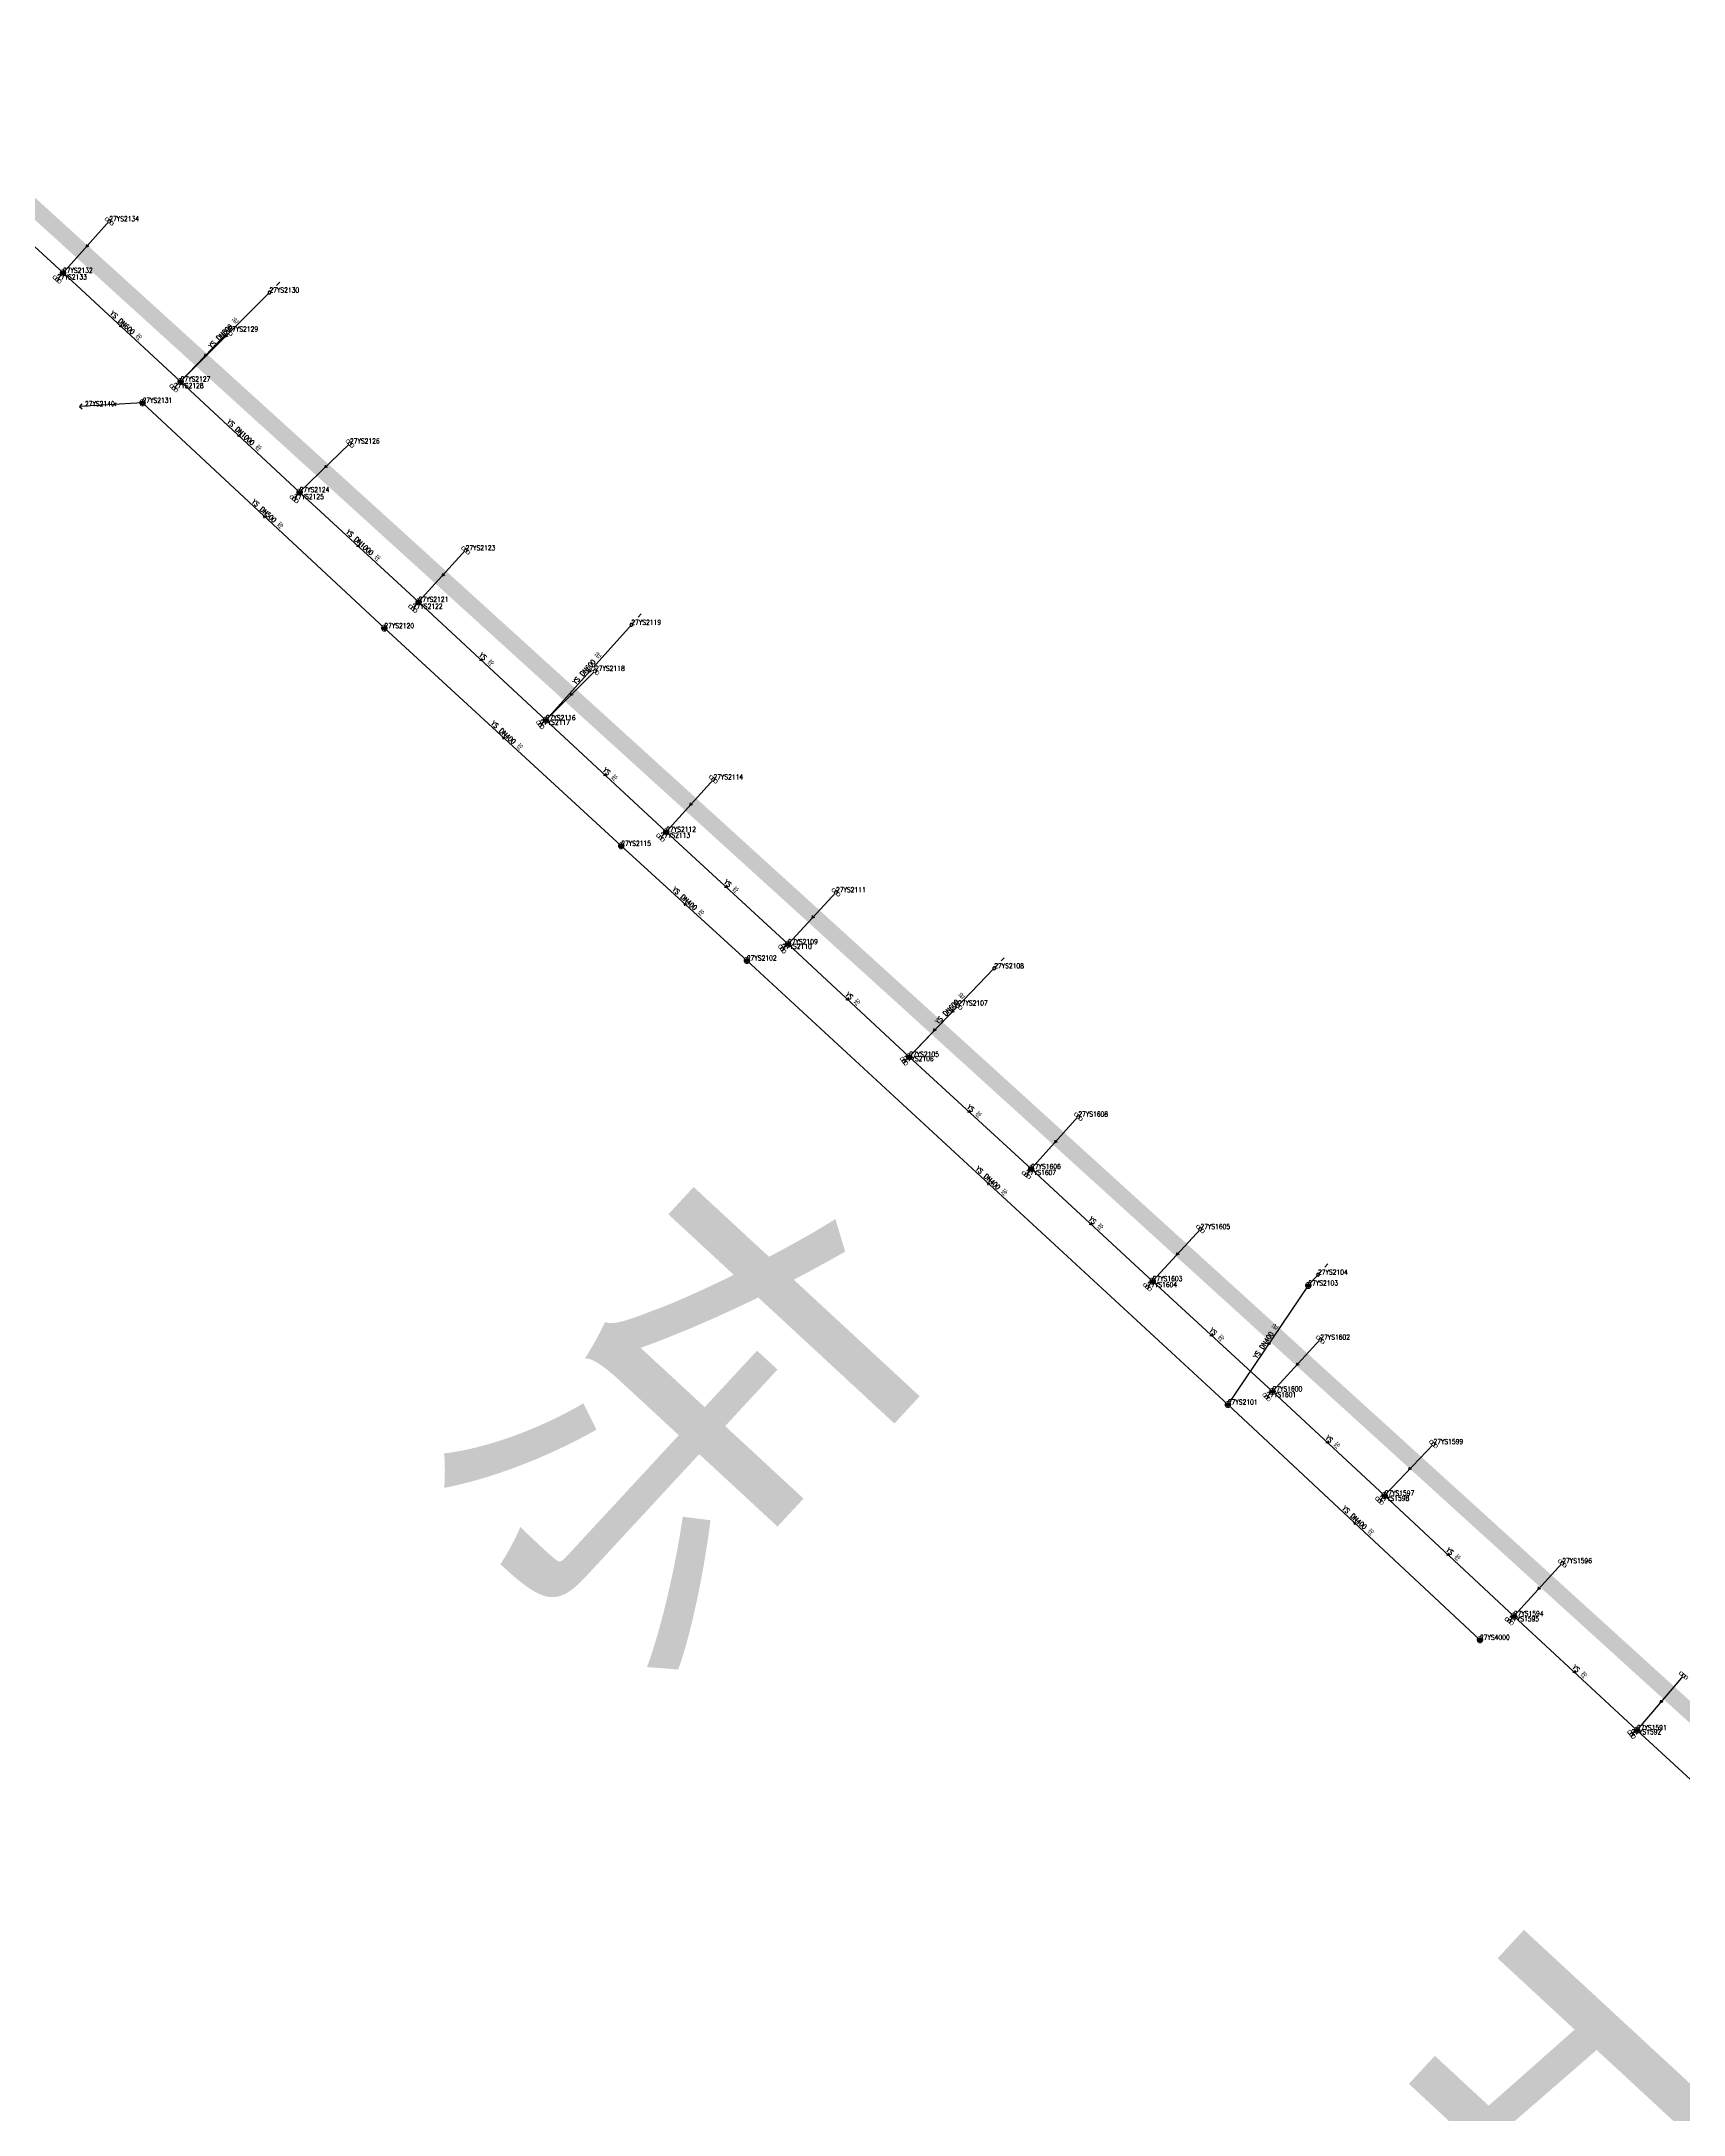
# Model space of a CAD drawing. Extents: x 78813 to 99477, y 2421021 to 2448125.
# Drawn here: x 84817.1 to 85116.4, y 2432407.9 to 2432785.8 of the extents above; entities that cross this region are included whole.
import ezdxf
from ezdxf.enums import TextEntityAlignment as Align

# ---------------------------------------------------------------- set-up
doc = ezdxf.new("R2010")
doc.units = 0
doc.set_wipeout_variables(frame=1)
doc.layers.get('0').update_dxf_attribs({"linetype": 'CONTINUOUS'})
doc.layers.add('DX_YS', color=42, linetype='CONTINUOUS')
doc.layers.add('道路', color=5, linetype='CONTINUOUS')
doc.layers.add('YSANNEXE', color=7, linetype='CONTINUOUS', true_color=0xcc9900)
doc.layers.add('YSLINE', color=7, linetype='CONTINUOUS', true_color=0xcc9900)
doc.layers.add('道路名称', color=7, linetype='CONTINUOUS', lineweight=0)
doc.styles.add('CcNameZT', font='txt.SHX', dxfattribs={"width": 0.8, "bigfont": 'HZTXT.SHX'})
doc.styles.get("Standard").update_dxf_attribs({"font": 'txt.shx', "bigfont": 'hztxt.shx'})
doc.styles.add('宋体0.7', font='', dxfattribs={"width": 0.7})
doc.styles.get('宋体0.7').set_extended_font_data('SimSun')

# ---------------------------------------------------------------- blocks, each defined once
blk = doc.blocks.new('PS雨水井')
blk.add_lwpolyline([(1, 0), (1, 0.07), (0.99, 0.14), (0.98, 0.21), (0.96, 0.28), (0.94, 0.34), (0.91, 0.41), (0.88, 0.47), (0.85, 0.53), (0.81, 0.59), (0.77, 0.64), (0.72, 0.69), (0.67, 0.74), (0.62, 0.79), (0.56, 0.83), (0.5, 0.87), (0.44, 0.9), (0.37, 0.93), (0.31, 0.95), (0.24, 0.97), (0.17, 0.98), (0.1, 0.99), (0.03, 1), (-0.03, 1), (-0.1, 0.99), (-0.17, 0.98), (-0.24, 0.97), (-0.31, 0.95), (-0.37, 0.93), (-0.44, 0.9), (-0.5, 0.87), (-0.56, 0.83), (-0.62, 0.79), (-0.67, 0.74), (-0.72, 0.69), (-0.77, 0.64), (-0.81, 0.59), (-0.85, 0.53), (-0.88, 0.47), (-0.91, 0.41), (-0.94, 0.34), (-0.96, 0.28), (-0.98, 0.21), (-0.99, 0.14), (-1, 0.07), (-1, 0), (-1, -0.07), (-0.99, -0.14), (-0.98, -0.21), (-0.96, -0.28), (-0.94, -0.34), (-0.91, -0.41), (-0.88, -0.47), (-0.85, -0.53), (-0.81, -0.59), (-0.77, -0.64), (-0.72, -0.69), (-0.67, -0.74), (-0.62, -0.79), (-0.56, -0.83), (-0.5, -0.87), (-0.44, -0.9), (-0.37, -0.93), (-0.31, -0.95), (-0.24, -0.97), (-0.17, -0.98), (-0.1, -0.99), (-0.03, -1), (0.03, -1), (0.1, -0.99), (0.17, -0.98), (0.24, -0.97), (0.31, -0.95), (0.37, -0.93), (0.44, -0.9), (0.5, -0.87), (0.56, -0.83), (0.62, -0.79), (0.67, -0.74), (0.72, -0.69), (0.77, -0.64), (0.81, -0.59), (0.85, -0.53), (0.88, -0.47), (0.91, -0.41), (0.94, -0.34), (0.96, -0.28), (0.98, -0.21), (0.99, -0.14), (1, 0)], close=True)
blk.add_wipeout([(1, 0), (1, 0.07), (0.99, 0.14), (0.98, 0.21), (0.96, 0.28), (0.94, 0.34), (0.91, 0.41), (0.88, 0.47), (0.85, 0.53), (0.81, 0.59), (0.77, 0.64), (0.72, 0.69), (0.67, 0.74), (0.62, 0.79), (0.56, 0.83), (0.5, 0.87), (0.44, 0.9), (0.37, 0.93), (0.31, 0.95), (0.24, 0.97), (0.17, 0.98), (0.1, 0.99), (0.03, 1), (-0.03, 1), (-0.1, 0.99), (-0.17, 0.98), (-0.24, 0.97), (-0.31, 0.95), (-0.37, 0.93), (-0.44, 0.9), (-0.5, 0.87), (-0.56, 0.83), (-0.62, 0.79), (-0.67, 0.74), (-0.72, 0.69), (-0.77, 0.64), (-0.81, 0.59), (-0.85, 0.53), (-0.88, 0.47), (-0.91, 0.41), (-0.94, 0.34), (-0.96, 0.28), (-0.98, 0.21), (-0.99, 0.14), (-1, 0.07), (-1, 0), (-1, -0.07), (-0.99, -0.14), (-0.98, -0.21), (-0.96, -0.28), (-0.94, -0.34), (-0.91, -0.41), (-0.88, -0.47), (-0.85, -0.53), (-0.81, -0.59), (-0.77, -0.64), (-0.72, -0.69), (-0.67, -0.74), (-0.62, -0.79), (-0.56, -0.83), (-0.5, -0.87), (-0.44, -0.9), (-0.37, -0.93), (-0.31, -0.95), (-0.24, -0.97), (-0.17, -0.98), (-0.1, -0.99), (-0.03, -1), (0.03, -1), (0.1, -0.99), (0.17, -0.98), (0.24, -0.97), (0.31, -0.95), (0.37, -0.93), (0.44, -0.9), (0.5, -0.87), (0.56, -0.83), (0.62, -0.79), (0.67, -0.74), (0.72, -0.69), (0.77, -0.64), (0.81, -0.59), (0.85, -0.53), (0.88, -0.47), (0.91, -0.41), (0.94, -0.34), (0.96, -0.28), (0.98, -0.21), (0.99, -0.14)])
for p, q in [((-1, 0), (0, 0)), ((-0.88, 0.48), (0, 0.47)), ((0, 1), (0, 0)), ((0, 0.47), (0.88, 0.47)), ((0, 0), (0, -1)), ((0, 0), (1, 0)), ((-0.88, -0.48), (0, -0.48)), ((0, -0.48), (0.88, -0.48))]:
    blk.add_line(p, q)
blk = doc.blocks.new('PS出水口')
for points in [[(0, 0), (1.97, 0)], [(1.15, -0.88), (1.97, 0), (1.11, 0.93)]]:
    blk.add_lwpolyline(points)
blk = doc.blocks.new('PS雨篦')
blk.add_lwpolyline([(-1.5, 0.5), (0, 0.5), (1.5, 0.5), (1.5, -0.5), (0, -0.5), (-1.5, -0.5)], close=True)
blk.add_wipeout([(-1.5, 0.5), (0, 0.5), (1.5, 0.5), (1.5, -0.5), (0, -0.5), (-1.5, -0.5)])
for p, q in [((-0.51, -0.5), (-0.51, 0.5)), ((0.49, -0.5), (0.49, 0.5))]:
    blk.add_line(p, q)
blk = doc.blocks.new('PS非普查')
blk.add_lwpolyline([(3.7, 0), (5.3, 0)])
blk.add_wipeout([(0.5, 0), (0.5, 0.03), (0.5, 0.07), (0.49, 0.1), (0.48, 0.14), (0.47, 0.17), (0.46, 0.2), (0.44, 0.23), (0.42, 0.26), (0.4, 0.29), (0.38, 0.32), (0.36, 0.35), (0.33, 0.37), (0.31, 0.39), (0.28, 0.41), (0.25, 0.43), (0.22, 0.45), (0.19, 0.46), (0.15, 0.48), (0.12, 0.49), (0.09, 0.49), (0.05, 0.5), (0.02, 0.5), (-0.02, 0.5), (-0.05, 0.5), (-0.09, 0.49), (-0.12, 0.49), (-0.15, 0.48), (-0.19, 0.46), (-0.22, 0.45), (-0.25, 0.43), (-0.28, 0.41), (-0.31, 0.39), (-0.33, 0.37), (-0.36, 0.35), (-0.38, 0.32), (-0.4, 0.29), (-0.42, 0.26), (-0.44, 0.23), (-0.46, 0.2), (-0.47, 0.17), (-0.48, 0.14), (-0.49, 0.1), (-0.5, 0.07), (-0.5, 0.03), (-0.5, 0), (-0.5, -0.03), (-0.5, -0.07), (-0.49, -0.1), (-0.48, -0.14), (-0.47, -0.17), (-0.46, -0.2), (-0.44, -0.23), (-0.42, -0.26), (-0.4, -0.29), (-0.38, -0.32), (-0.36, -0.35), (-0.33, -0.37), (-0.31, -0.39), (-0.28, -0.41), (-0.25, -0.43), (-0.22, -0.45), (-0.19, -0.46), (-0.15, -0.48), (-0.12, -0.49), (-0.09, -0.49), (-0.05, -0.5), (-0.02, -0.5), (0.02, -0.5), (0.05, -0.5), (0.09, -0.49), (0.12, -0.49), (0.15, -0.48), (0.19, -0.46), (0.22, -0.45), (0.25, -0.43), (0.28, -0.41), (0.31, -0.39), (0.33, -0.37), (0.36, -0.35), (0.38, -0.32), (0.4, -0.29), (0.42, -0.26), (0.44, -0.23), (0.46, -0.2), (0.47, -0.17), (0.48, -0.14), (0.49, -0.1), (0.5, -0.07)])
blk.add_line((0.5, 0), (2.1, 0))
blk.add_lwpolyline([(0.5, 0), (0.5, 0.03), (0.5, 0.07), (0.49, 0.1), (0.48, 0.14), (0.47, 0.17), (0.46, 0.2), (0.44, 0.23), (0.42, 0.26), (0.4, 0.29), (0.38, 0.32), (0.36, 0.35), (0.33, 0.37), (0.31, 0.39), (0.28, 0.41), (0.25, 0.43), (0.22, 0.45), (0.19, 0.46), (0.15, 0.48), (0.12, 0.49), (0.09, 0.49), (0.05, 0.5), (0.02, 0.5), (-0.02, 0.5), (-0.05, 0.5), (-0.09, 0.49), (-0.12, 0.49), (-0.15, 0.48), (-0.19, 0.46), (-0.22, 0.45), (-0.25, 0.43), (-0.28, 0.41), (-0.31, 0.39), (-0.33, 0.37), (-0.36, 0.35), (-0.38, 0.32), (-0.4, 0.29), (-0.42, 0.26), (-0.44, 0.23), (-0.46, 0.2), (-0.47, 0.17), (-0.48, 0.14), (-0.49, 0.1), (-0.5, 0.07), (-0.5, 0.03), (-0.5, 0), (-0.5, -0.03), (-0.5, -0.07), (-0.49, -0.1), (-0.48, -0.14), (-0.47, -0.17), (-0.46, -0.2), (-0.44, -0.23), (-0.42, -0.26), (-0.4, -0.29), (-0.38, -0.32), (-0.36, -0.35), (-0.33, -0.37), (-0.31, -0.39), (-0.28, -0.41), (-0.25, -0.43), (-0.22, -0.45), (-0.19, -0.46), (-0.15, -0.48), (-0.12, -0.49), (-0.09, -0.49), (-0.05, -0.5), (-0.02, -0.5), (0.02, -0.5), (0.05, -0.5), (0.09, -0.49), (0.12, -0.49), (0.15, -0.48), (0.19, -0.46), (0.22, -0.45), (0.25, -0.43), (0.28, -0.41), (0.31, -0.39), (0.33, -0.37), (0.36, -0.35), (0.38, -0.32), (0.4, -0.29), (0.42, -0.26), (0.44, -0.23), (0.46, -0.2), (0.47, -0.17), (0.48, -0.14), (0.49, -0.1), (0.5, -0.07), (0.5, 0)], close=True)
blk = doc.blocks.new('LX')
for p, q in [((-0.866, 0.5), (0, 0)), ((0, 0), (-0.866, -0.5))]:
    blk.add_line(p, q)

msp = doc.modelspace()

# ---------------------------------------------------------------- linework, layer by layer
at = {"layer": 'YSLINE'}
for p, q in [((84821.05, 2432743.57), (84799.88, 2432763.04)), ((84829.48, 2432752.98), (84821.05, 2432743.57)), ((84819.98, 2432742.37), (84821.05, 2432743.57)), ((84842.49, 2432723.77), (84821.05, 2432743.57)), ((84858.68, 2432739.98), (84842.49, 2432723.77)), ((84851.19, 2432732.88), (84842.49, 2432723.77)), ((84841.25, 2432722.57), (84842.49, 2432723.77)), ((84864.18, 2432703.61), (84842.49, 2432723.77)), ((84835.54, 2432719.89), (84825.05, 2432719.27)), ((84879.62, 2432678.81), (84835.54, 2432719.89)), ((84873.35, 2432712.48), (84864.18, 2432703.61)), ((84863.18, 2432702.34), (84864.18, 2432703.61)), ((84885.87, 2432683.61), (84864.18, 2432703.61)), ((84894.43, 2432693), (84885.87, 2432683.61)), ((84884.82, 2432682.36), (84885.87, 2432683.61)), ((84909.06, 2432662.04), (84885.87, 2432683.61)), ((84922.8, 2432639.13), (84879.62, 2432678.81)), ((84924.64, 2432679.42), (84909.06, 2432662.04)), ((84918.02, 2432671.03), (84909.06, 2432662.04)), ((84908.03, 2432661.2), (84909.06, 2432662.04)), ((84931, 2432641.7), (84909.06, 2432662.04)), ((84939.6, 2432651.25), (84931, 2432641.7)), ((84945.7, 2432618.24), (84922.8, 2432639.13)), ((84929.95, 2432640.62), (84931, 2432641.7)), ((84953.2, 2432621.21), (84931, 2432641.7)), ((84961.95, 2432630.67), (84953.2, 2432621.21)), ((84952.12, 2432620.33), (84953.2, 2432621.21)), ((84975.28, 2432600.7), (84953.2, 2432621.21)), ((85033.37, 2432537.29), (84945.7, 2432618.24)), ((84990.78, 2432616.81), (84975.28, 2432600.7)), ((84984.18, 2432610.02), (84975.28, 2432600.7)), ((84974.33, 2432599.9), (84975.28, 2432600.7)), ((84975.28, 2432600.7), (84997.5, 2432580.24)), ((85006.11, 2432589.78), (84997.5, 2432580.24)), ((84996.64, 2432579.14), (84997.5, 2432580.24)), ((84997.5, 2432580.24), (85019.66, 2432559.79)), ((85028.36, 2432569.29), (85019.66, 2432559.79)), ((85018.7, 2432558.69), (85019.66, 2432559.79)), ((85019.66, 2432559.79), (85041.51, 2432539.7)), ((85049.8, 2432560.97), (85048.03, 2432559)), ((85048.03, 2432559), (85033.37, 2432537.29)), ((85050.21, 2432549.13), (85041.51, 2432539.7)), ((85079.32, 2432494.42), (85033.37, 2432537.29)), ((85040.41, 2432538.66), (85041.51, 2432539.7)), ((85041.51, 2432539.7), (85061.92, 2432520.7)), ((85070.84, 2432530.09), (85061.92, 2432520.7)), ((85061.01, 2432519.75), (85061.92, 2432520.7)), ((85061.92, 2432520.7), (85085.49, 2432498.75)), ((85094.32, 2432508.37), (85085.49, 2432498.75)), ((85084.67, 2432497.79), (85085.49, 2432498.75)), ((85085.49, 2432498.75), (85107.94, 2432477.95)), ((85116.42, 2432487.9), (85107.94, 2432477.95)), ((85106.94, 2432477.18), (85107.94, 2432477.95)), ((85107.94, 2432477.95), (85126.12, 2432461.14))]:
    msp.add_line(p, q, dxfattribs=at)

# ---------------------------------------------------------------- block references
at = {"layer": 'DX_YS', "xscale": 0.499999999993646, "yscale": 0.5, "zscale": 0.5, "rotation": 183.3386066026214}
msp.add_blockref('PS出水口', (84825.05, 2432719.27, -0.32), dxfattribs=at)
at = {"layer": 'YSANNEXE', "yscale": 0.5, "zscale": 0.5}
for p, xscale, rotation in [((84825.26, 2432748.28), 0.5000000000236343, 228.0372024639738), ((84831.77, 2432733.67), 0.5000000000075154, 317.5098677588699), ((84846.84, 2432728.33), 0.4999999998439218, 226.318329060497), ((84830.3, 2432719.58), 0.4999999999869988, 183.3464944292093), ((84853.34, 2432713.69), 0.5000000000010631, 316.9369099651016), ((84868.76, 2432708.05), 0.49999999992003, 224.0264978868281), ((84857.58, 2432699.35), 0.5000000000109518, 136.9369130337061), ((84875.03, 2432693.61), 0.5000000000075154, 317.5098677588699), ((84890.15, 2432688.3), 0.5000000000745004, 227.4642446757911), ((84897.47, 2432672.83), 0.5000000000010631, 316.9369099651016), ((84913.54, 2432666.54), 0.5000000001441505, 225.1724135036378), ((84901.21, 2432658.97), 0.500000000145689, 137.509870812667), ((84920.03, 2432651.87), 0.5000000000010631, 316.9369099651016), ((84935.3, 2432646.47), 0.5000000000236343, 228.0372024639738), ((84942.1, 2432631.46), 0.5000000000075154, 317.5098677588699), ((84934.25, 2432628.69), 0.500000000145689, 137.509870812667), ((84957.57, 2432625.94), 0.5000000000745004, 227.4642446757911), ((84964.24, 2432610.96), 0.5000000000010631, 316.9369099651016), ((84979.73, 2432605.36), 0.4999999998439218, 226.318329060497), ((84986.39, 2432590.47), 0.4999999999256761, 317.4186185119841), ((85001.8, 2432585.01), 0.5000000000236343, 228.0372024639738), ((84989.53, 2432577.77), 0.500000000145689, 137.509870812667), ((85008.58, 2432570.01), 0.4999999999256761, 317.4186185119841), ((85024.01, 2432564.54), 0.5000000000745004, 227.4642446757911), ((85030.58, 2432549.74), 0.4999999999256761, 317.4186185119841), ((85040.7, 2432548.15), 0.4999999998905783, 236.0586115857123), ((85045.86, 2432544.41), 0.5000000000745004, 227.4642446757911), ((85051.71, 2432530.2), 0.5000000000878982, 316.8456606964688), ((85066.38, 2432525.39), 0.4999999998439218, 226.318329060497), ((85056.34, 2432515.86), 0.5000000000109518, 136.9369130337061), ((85073.71, 2432509.73), 0.5000000000878982, 316.8456606964688), ((85089.9, 2432503.56), 0.5000000000745004, 227.4642446757911), ((85096.72, 2432488.35), 0.4999999999256761, 317.4186185119841), ((85112.18, 2432482.92), 0.4999999998278945, 229.7560758296854)]:
    msp.add_blockref('LX', p, dxfattribs=dict(at, xscale=xscale, rotation=rotation))

# ---------------------------------------------------------------- texts
at = {"layer": 'DX_YS', "style": 'CcNameZT', "width": 0.8}
for s, rotation, p in [(' YS DN600 砼', 317.2909, (84831.94, 2432733.85, 2.78)), (' YS DN1000 砼', 317.091, (84853.51, 2432713.87, 2.4)), (' YS DN1000 砼', 317.3228, (84875.2, 2432693.79, 2.39)), (' YS 砼', 317.0717, (84897.64, 2432673.01, 2.27)), (' YS DN400 砼', 317.4217, (84901.38, 2432659.15, 1.08)), (' YS 砼', 317.1603, (84920.2, 2432652.05, 2.22)), (' YS DN400 砼', 317.6219, (84934.42, 2432628.87, 0.95)), (' YS 砼', 317.2971, (84942.27, 2432631.64, 2.2)), (' YS 砼', 317.1135, (84964.41, 2432611.14, 2.17)), (' YS 砼', 317.3544, (84986.56, 2432590.65, 2.15)), (' YS DN400 砼', 317.2828, (84989.7, 2432577.95, 1.17)), (' YS 砼', 317.2996, (85008.75, 2432570.2, 1.91)), (' YS 砼', 317.3991, (85030.75, 2432549.93, 1.57)), (' YS DN400 砼', 55.9745, (85040.49, 2432548.29, 1.41)), (' YS 砼', 317.0604, (85051.88, 2432530.38, 1.68)), (' YS 砼', 317.041, (85073.88, 2432509.91, 1.83)), (' YS 砼', 317.1788, (85096.89, 2432488.53, 1.47))]:
    msp.add_text(s, height=0.9, rotation=rotation, dxfattribs=at).set_placement(p, align=Align.CENTER)
at = {"layer": 'DX_YS', "width": 0.8}
msp.add_text('27YS2140', height=0.9, dxfattribs=at).set_placement((84825.05, 2432719.27, -0.32))

# ---------------------------------------------------------------- next in the draw order: block references
at = {"layer": 'DX_YS', "yscale": 0.5, "zscale": 0.5}
for name, p, xscale, rotation in [('PS雨篦', (84829.48, 2432752.98, 4.33), 0.5000000000776069, 138.1752068731753), ('PS非普查', (84858.68, 2432739.98, 5.09), 0.5000000001367363, 45.05305164700989), ('PS雨篦', (84851.19, 2432732.88, 4.49), 0.4999999999504952, 136.3450868434689), ('PS雨篦', (84873.35, 2432712.48, 4.69), 0.4999999999186545, 134.0821518000677), ('PS雨篦', (84894.43, 2432693, 4.6), 0.5000000000949821, 137.6452905010642), ('PS非普查', (84924.64, 2432679.42, 2.81), 0.4999999999887884, 48.12370584210652), ('PS雨篦', (84918.02, 2432671.03, 4.46), 0.5000000000261717, 135.1021200258836), ('PS雨篦', (84939.6, 2432651.25, 4.42), 0.5000000000287568, 137.9958889244483), ('PS雨篦', (84961.95, 2432630.67, 4.45), 0.4999999999935751, 137.2084001915512), ('PS非普查', (84990.78, 2432616.81, 2.62), 0.5000000001190675, 46.09104367510925), ('PS雨篦', (84984.18, 2432610.02, 3.98), 0.4999999999338644, 136.3078095090785), ('PS雨篦', (85006.11, 2432589.78, 3.9), 0.5000000000875138, 137.9548032108423), ('PS雨篦', (85028.36, 2432569.29, 3.4), 0.4999999999195917, 137.5007535468984), ('PS非普查', (85049.8, 2432560.97, 1.28), 0.5000000000642577, 47.95803453629522), ('PS雨篦', (85050.21, 2432549.13, 3.48), 0.500000000088783, 137.2994940649563), ('PS雨篦', (85070.84, 2432530.09, 3.46), 0.5000000001212668, 136.4612622031888), ('PS雨篦', (85094.32, 2432508.37, 3.12), 0.5000000000602312, 137.4313033172524), ('PS雨篦', (85116.42, 2432487.9, 3.08), 0.4999999998647303, 139.5641581200873)]:
    msp.add_blockref(name, p, dxfattribs=dict(at, xscale=xscale, rotation=rotation))
at = {"layer": 'DX_YS', "xscale": 0.5, "yscale": 0.5, "zscale": 0.5}
for p in [(84821.05, 2432743.57, 2.78), (84842.49, 2432723.77, 2.79), (84835.54, 2432719.89, 1.06), (84864.18, 2432703.61, 2.39), (84885.87, 2432683.61, 2.27), (84879.62, 2432678.81, 1), (84909.06, 2432662.04, 2.22), (84922.8, 2432639.13, 1.08), (84931, 2432641.7, 2.2), (84953.2, 2432621.21, 2.17), (84945.7, 2432618.24, 0.95), (84975.28, 2432600.7, 2.15), (84997.5, 2432580.24, 1.91), (85019.66, 2432559.79, 1.57), (85033.37, 2432537.29, 1.17), (85041.51, 2432539.7, 1.68), (85061.92, 2432520.7, 1.83), (85085.49, 2432498.75, 1.47), (85079.32, 2432494.42, 0.93), (85107.94, 2432477.95, 1.27)]:
    msp.add_blockref('PS雨水井', p, dxfattribs=at)

# ---------------------------------------------------------------- next in the draw order: block references
at = {"layer": 'DX_YS', "yscale": 0.5, "zscale": 0.5}
for p, xscale, rotation in [((84819.98, 2432742.37, 4.29), 0.4999999999223652, 318.4109449581151), ((84841.25, 2432722.57, 4.61), 0.5000000001125379, 314.0615781001848), ((84863.18, 2432702.34, 4.54), 0.5000000000798113, 321.6278853945105), ((84884.82, 2432682.36, 4.68), 0.4999999999341583, 319.9526004181843), ((84908.03, 2432661.2, 4.4), 0.4999999999790462, 309.3137027529856), ((84929.95, 2432640.62, 4.35), 0.4999999999281354, 315.7811352548936), ((84952.12, 2432620.33, 4.27), 0.4999999999422817, 309.5305957835471), ((84974.33, 2432599.9, 4.29), 0.5000000001227193, 310.0005745268369), ((84996.64, 2432579.14, 3.88), 0.4999999998968464, 322.1105950781833), ((85018.7, 2432558.69, 3.36), 0.4999999998713714, 319.0025106632455), ((85040.41, 2432538.66, 3.47), 0.499999999929713, 313.4416811662155), ((85061.01, 2432519.75, 3.46), 0.4999999999393669, 316.3807236011616), ((85084.67, 2432497.79, 3.01), 0.4999999998529848, 319.8753811006033), ((85106.94, 2432477.18, 3.46), 0.4999999999201318, 307.3436315681687)]:
    msp.add_blockref('PS雨篦', p, dxfattribs=dict(at, xscale=xscale, rotation=rotation))
at = {"layer": 'DX_YS', "xscale": 0.5, "yscale": 0.5, "zscale": 0.5}
msp.add_blockref('PS雨水井', (85048.03, 2432559, 1.41), dxfattribs=at)
at = {"layer": 'YSANNEXE', "yscale": 0.5, "zscale": 0.5}
for p, xscale, rotation in [((84850.59, 2432731.88), 0.5000000001441505, 225.1724135036378), ((84916.85, 2432670.73), 0.5000000000236343, 228.0372024639738), ((84983.03, 2432608.75), 0.4999999998439218, 226.318329060497)]:
    msp.add_blockref('LX', p, dxfattribs=dict(at, xscale=xscale, rotation=rotation))

# ---------------------------------------------------------------- next in the draw order: texts
at = {"layer": 'DX_YS', "width": 0.8}
for s, p in [('27YS2134', (84829.48, 2432752.98, 4.33)), ('27YS2130', (84858.68, 2432739.98, 5.09)), ('27YS2129', (84851.19, 2432732.88, 4.49)), ('27YS2126', (84873.35, 2432712.48, 4.69)), ('27YS2123', (84894.43, 2432693, 4.6)), ('27YS2119', (84924.64, 2432679.42, 2.81)), ('27YS2120', (84879.62, 2432678.81, 1)), ('27YS2118', (84918.02, 2432671.03, 4.46)), ('27YS2114', (84939.6, 2432651.25, 4.42)), ('27YS2111', (84961.95, 2432630.67, 4.45)), ('27YS2108', (84990.78, 2432616.81, 2.62)), ('27YS2107', (84984.18, 2432610.02, 3.98)), ('27YS1608', (85006.11, 2432589.78, 3.9)), ('27YS1605', (85028.36, 2432569.29, 3.4)), ('27YS1602', (85050.21, 2432549.13, 3.48)), ('27YS1599', (85070.84, 2432530.09, 3.46)), ('27YS1596', (85094.32, 2432508.37, 3.12))]:
    msp.add_text(s, height=0.9, dxfattribs=at).set_placement(p)
at = {"layer": 'DX_YS', "style": 'CcNameZT', "width": 0.8}
for rotation, p in [(45.0531, (84850.41, 2432732.05, 5.09)), (48.1237, (84916.67, 2432670.9, 2.81)), (46.091, (84982.85, 2432608.93, 2.62))]:
    msp.add_text(' YS DN600 砼', height=0.9, rotation=rotation, dxfattribs=at).set_placement(p, align=Align.CENTER)

# ---------------------------------------------------------------- next in the draw order: linework, layer by layer
at = {"layer": '道路', "const_width": 3, "flags": 128}
msp.add_lwpolyline([(84784.01, 2432784.25), (85547.9, 2432090.4)], dxfattribs=at)

# ---------------------------------------------------------------- next in the draw order: texts
at = {"layer": 'DX_YS', "width": 0.8}
for s, p in [('27YS2132', (84821.05, 2432743.57, 2.78)), ('27YS2133', (84819.98, 2432742.37, 4.29)), ('27YS2128', (84841.25, 2432722.57, 4.61)), ('27YS2127', (84842.49, 2432723.77, 2.79)), ('27YS2131', (84835.54, 2432719.89, 1.06)), ('27YS2125', (84863.18, 2432702.34, 4.54)), ('27YS2124', (84864.18, 2432703.61, 2.39)), ('27YS2121', (84885.87, 2432683.61, 2.27)), ('27YS2122', (84884.82, 2432682.36, 4.68)), ('27YS2117', (84908.03, 2432661.2, 4.4)), ('27YS2116', (84909.06, 2432662.04, 2.22)), ('27YS2112', (84931, 2432641.7, 2.2)), ('27YS2115', (84922.8, 2432639.13, 1.08)), ('27YS2113', (84929.95, 2432640.62, 4.35)), ('27YS2110', (84952.12, 2432620.33, 4.27)), ('27YS2109', (84953.2, 2432621.21, 2.17)), ('27YS2102', (84945.7, 2432618.24, 0.95)), ('27YS2106', (84974.33, 2432599.9, 4.29)), ('27YS2105', (84975.28, 2432600.7, 2.15)), ('27YS1607', (84996.64, 2432579.14, 3.88)), ('27YS1606', (84997.5, 2432580.24, 1.91)), ('27YS1604', (85018.7, 2432558.69, 3.36)), ('27YS1603', (85019.66, 2432559.79, 1.57)), ('27YS2103', (85048.03, 2432559, 1.41)), ('27YS2104', (85049.8, 2432560.97, 1.28)), ('27YS1600', (85041.51, 2432539.7, 1.68)), ('27YS2101', (85033.37, 2432537.29, 1.17)), ('27YS1601', (85040.41, 2432538.66, 3.47)), ('27YS1597', (85061.92, 2432520.7, 1.83)), ('27YS1598', (85061.01, 2432519.75, 3.46)), ('27YS1595', (85084.67, 2432497.79, 3.01)), ('27YS1594', (85085.49, 2432498.75, 1.47)), ('27YS4000', (85079.32, 2432494.42, 0.93)), ('27YS1592', (85106.94, 2432477.18, 3.46)), ('27YS1591', (85107.94, 2432477.95, 1.27))]:
    msp.add_text(s, height=0.9, dxfattribs=at).set_placement(p)
at = {"layer": 'DX_YS', "style": 'CcNameZT', "width": 0.8}
for s, rotation, p in [(' YS DN500 砼', 317.0182, (84857.75, 2432699.53, 1)), (' YS DN400 砼', 316.9874, (85056.51, 2432516.04, 0.93))]:
    msp.add_text(s, height=0.9, rotation=rotation, dxfattribs=at).set_placement(p, align=Align.CENTER)
at = {"layer": '道路名称', "linetype": 'Continuous', "style": '宋体0.7', "width": 0.7}
msp.add_text('东    五    路 ', height=70, rotation=317.2123, dxfattribs=at).set_placement((84886.36, 2432530.9))

doc.saveas('drawing.dxf')
